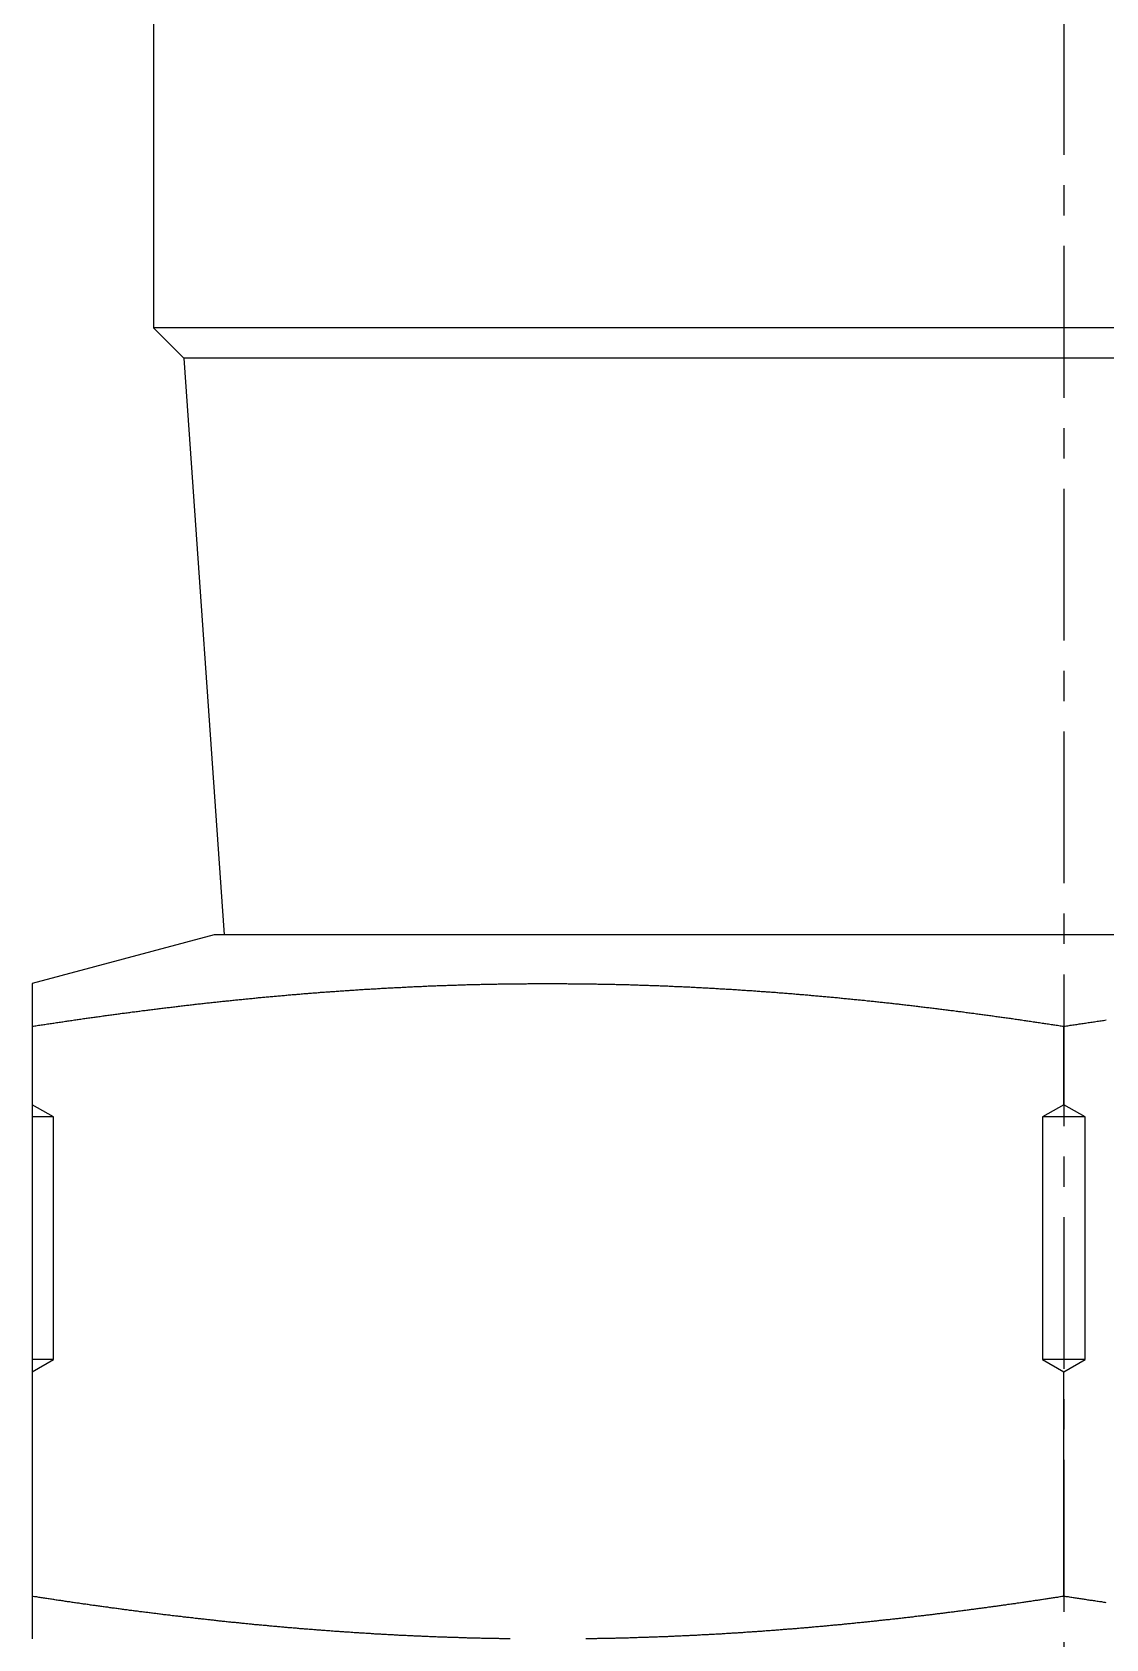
# Model space of a CAD drawing. Extents: x -6 to 107, y -15 to 86.
# Drawn here: x 88.33 to 97.18, y 10.18 to 23.41 of the extents above; entities that cross this region are included whole.
import ezdxf

# ---------------------------------------------------------------- set-up
doc = ezdxf.new("R2010")
doc.units = 0
doc.linetypes.add('CENTER', pattern=[2, 1.25, -0.25, 0.25, -0.25])
doc.layers.get('0').update_dxf_attribs({"linetype": 'CONTINUOUS'})
doc.layers.add('CENTER', color=1, linetype='CENTER')

msp = doc.modelspace()

# ---------------------------------------------------------------- linework, layer by layer
at = {"color": 7, "linetype": 'CONTINUOUS'}
for p, q in [((89.331, 23.978), (89.331, 20.978)), ((104.331, 20.978), (89.331, 20.978)), ((89.331, 20.978), (89.581, 20.728)), ((89.581, 20.728), (89.913, 15.978)), ((104.081, 20.728), (89.581, 20.728)), ((89.831, 15.978), (88.331, 15.576)), ((103.831, 15.978), (89.831, 15.978)), ((88.331, 15.576), (88.331, 10.178)), ((96.831, 14.578), (96.831, 15.224)), ((88.507, 14.478), (88.331, 14.578)), ((96.831, 14.578), (96.655, 14.478)), ((97.007, 14.478), (96.831, 14.578)), ((88.507, 14.478), (88.331, 14.478)), ((88.507, 12.478), (88.507, 14.478)), ((97.007, 14.478), (96.655, 14.478)), ((96.655, 14.478), (96.655, 12.478)), ((97.007, 12.478), (97.007, 14.478)), ((88.331, 12.378), (88.507, 12.478)), ((88.507, 12.478), (88.331, 12.478)), ((97.007, 12.478), (96.655, 12.478)), ((96.655, 12.478), (96.831, 12.378)), ((96.831, 12.378), (97.007, 12.478)), ((96.831, 10.528), (96.831, 12.378))]:
    msp.add_line(p, q, dxfattribs=at)
at = {"color": 7}
for points in [[(88.331, 15.224, 0), (88.341, 15.225, 0), (88.352, 15.227, 0), (88.362, 15.229, 0), (88.373, 15.23, 0), (88.383, 15.232, 0), (88.394, 15.234, 0), (88.404, 15.235, 0), (88.415, 15.237, 0), (88.426, 15.238, 0), (88.436, 15.24, 0), (88.447, 15.242, 0), (88.457, 15.243, 0), (88.468, 15.245, 0), (88.478, 15.246, 0), (88.489, 15.248, 0), (88.5, 15.25, 0), (88.51, 15.251, 0), (88.521, 15.253, 0), (88.531, 15.254, 0), (88.542, 15.256, 0), (88.552, 15.258, 0), (88.563, 15.259, 0), (88.574, 15.261, 0), (88.584, 15.262, 0), (88.595, 15.264, 0), (88.605, 15.265, 0), (88.616, 15.267, 0), (88.626, 15.268, 0), (88.637, 15.27, 0), (88.648, 15.271, 0), (88.658, 15.273, 0), (88.669, 15.274, 0), (88.679, 15.276, 0), (88.69, 15.278, 0), (88.701, 15.279, 0), (88.711, 15.281, 0), (88.722, 15.282, 0), (88.732, 15.284, 0), (88.743, 15.285, 0), (88.753, 15.287, 0), (88.764, 15.288, 0), (88.775, 15.29, 0), (88.785, 15.291, 0), (88.796, 15.293, 0), (88.806, 15.294, 0), (88.817, 15.296, 0), (88.827, 15.297, 0), (88.838, 15.299, 0), (88.849, 15.3, 0), (88.859, 15.302, 0), (88.87, 15.303, 0), (88.88, 15.305, 0), (88.891, 15.306, 0), (88.901, 15.307, 0), (88.912, 15.309, 0), (88.923, 15.31, 0), (88.933, 15.312, 0), (88.944, 15.313, 0), (88.954, 15.315, 0), (88.965, 15.316, 0), (88.976, 15.318, 0), (88.986, 15.319, 0), (88.997, 15.321, 0), (89.007, 15.322, 0), (89.018, 15.323, 0), (89.029, 15.325, 0), (89.039, 15.326, 0), (89.05, 15.328, 0), (89.06, 15.329, 0), (89.071, 15.331, 0), (89.082, 15.332, 0), (89.092, 15.333, 0), (89.103, 15.335, 0), (89.113, 15.336, 0), (89.124, 15.338, 0), (89.135, 15.339, 0), (89.145, 15.34, 0), (89.156, 15.342, 0), (89.166, 15.343, 0), (89.177, 15.344, 0), (89.188, 15.346, 0), (89.198, 15.347, 0), (89.209, 15.349, 0), (89.219, 15.35, 0), (89.23, 15.351, 0), (89.24, 15.353, 0), (89.251, 15.354, 0), (89.262, 15.355, 0), (89.272, 15.357, 0), (89.283, 15.358, 0), (89.293, 15.359, 0), (89.304, 15.361, 0), (89.315, 15.362, 0), (89.325, 15.363, 0), (89.336, 15.365, 0), (89.347, 15.366, 0), (89.357, 15.367, 0), (89.368, 15.369, 0), (89.378, 15.37, 0), (89.389, 15.371, 0), (89.4, 15.373, 0), (89.41, 15.374, 0), (89.421, 15.375, 0), (89.431, 15.377, 0), (89.442, 15.378, 0), (89.453, 15.379, 0), (89.463, 15.38, 0), (89.474, 15.382, 0), (89.484, 15.383, 0), (89.495, 15.384, 0), (89.506, 15.385, 0), (89.516, 15.387, 0), (89.527, 15.388, 0), (89.537, 15.389, 0), (89.548, 15.39, 0), (89.559, 15.392, 0), (89.569, 15.393, 0), (89.58, 15.394, 0), (89.591, 15.395, 0), (89.601, 15.397, 0), (89.612, 15.398, 0), (89.622, 15.399, 0), (89.633, 15.4, 0), (89.644, 15.402, 0), (89.654, 15.403, 0), (89.665, 15.404, 0), (89.675, 15.405, 0), (89.686, 15.406, 0), (89.697, 15.408, 0), (89.707, 15.409, 0), (89.718, 15.41, 0), (89.728, 15.411, 0), (89.739, 15.412, 0), (89.75, 15.414, 0), (89.76, 15.415, 0), (89.771, 15.416, 0), (89.782, 15.417, 0), (89.792, 15.418, 0), (89.803, 15.419, 0), (89.814, 15.421, 0), (89.824, 15.422, 0), (89.835, 15.423, 0), (89.845, 15.424, 0), (89.856, 15.425, 0), (89.867, 15.426, 0), (89.877, 15.427, 0), (89.888, 15.428, 0), (89.898, 15.43, 0), (89.909, 15.431, 0), (89.92, 15.432, 0), (89.93, 15.433, 0), (89.941, 15.434, 0), (89.952, 15.435, 0), (89.962, 15.436, 0), (89.973, 15.437, 0), (89.984, 15.438, 0), (89.994, 15.44, 0), (90.005, 15.441, 0), (90.015, 15.442, 0), (90.026, 15.443, 0), (90.037, 15.444, 0), (90.047, 15.445, 0), (90.058, 15.446, 0), (90.069, 15.447, 0), (90.079, 15.448, 0), (90.09, 15.449, 0), (90.1, 15.45, 0), (90.111, 15.451, 0), (90.122, 15.452, 0), (90.132, 15.454, 0), (90.143, 15.454, 0), (90.154, 15.456, 0), (90.164, 15.457, 0), (90.175, 15.458, 0), (90.186, 15.459, 0), (90.196, 15.46, 0), (90.207, 15.461, 0), (90.217, 15.462, 0), (90.228, 15.463, 0), (90.239, 15.464, 0), (90.249, 15.465, 0), (90.26, 15.466, 0), (90.271, 15.467, 0), (90.281, 15.468, 0), (90.292, 15.469, 0), (90.302, 15.47, 0), (90.313, 15.47, 0), (90.324, 15.472, 0), (90.335, 15.473, 0), (90.345, 15.473, 0), (90.356, 15.474, 0), (90.366, 15.475, 0), (90.377, 15.476, 0), (90.388, 15.477, 0), (90.398, 15.478, 0), (90.409, 15.479, 0), (90.42, 15.48, 0), (90.43, 15.481, 0), (90.441, 15.482, 0), (90.451, 15.483, 0), (90.462, 15.484, 0), (90.473, 15.485, 0), (90.484, 15.486, 0), (90.494, 15.486, 0), (90.505, 15.487, 0), (90.515, 15.488, 0), (90.526, 15.489, 0), (90.537, 15.49, 0), (90.547, 15.491, 0), (90.558, 15.492, 0), (90.569, 15.493, 0), (90.579, 15.493, 0), (90.59, 15.494, 0), (90.601, 15.495, 0), (90.611, 15.496, 0), (90.622, 15.497, 0), (90.633, 15.498, 0), (90.643, 15.499, 0), (90.654, 15.499, 0), (90.665, 15.5, 0), (90.675, 15.501, 0), (90.686, 15.502, 0), (90.697, 15.503, 0), (90.707, 15.504, 0), (90.718, 15.504, 0), (90.728, 15.505, 0), (90.739, 15.506, 0), (90.75, 15.507, 0), (90.76, 15.508, 0), (90.771, 15.508, 0), (90.782, 15.509, 0), (90.792, 15.51, 0), (90.803, 15.511, 0), (90.814, 15.511, 0), (90.824, 15.512, 0), (90.835, 15.513, 0), (90.846, 15.514, 0), (90.856, 15.514, 0), (90.867, 15.515, 0), (90.878, 15.516, 0), (90.888, 15.517, 0), (90.899, 15.517, 0), (90.91, 15.518, 0), (90.92, 15.519, 0), (90.931, 15.52, 0), (90.942, 15.52, 0), (90.952, 15.521, 0), (90.963, 15.522, 0), (90.974, 15.523, 0), (90.984, 15.523, 0), (90.995, 15.524, 0), (91.006, 15.525, 0), (91.016, 15.525, 0), (91.027, 15.526, 0), (91.038, 15.527, 0), (91.048, 15.527, 0), (91.059, 15.528, 0), (91.07, 15.529, 0), (91.08, 15.529, 0), (91.091, 15.53, 0), (91.102, 15.531, 0), (91.112, 15.531, 0), (91.123, 15.532, 0), (91.134, 15.533, 0), (91.144, 15.533, 0), (91.155, 15.534, 0), (91.166, 15.534, 0), (91.176, 15.535, 0), (91.187, 15.536, 0), (91.198, 15.536, 0), (91.208, 15.537, 0), (91.219, 15.537, 0), (91.23, 15.538, 0), (91.24, 15.539, 0), (91.251, 15.539, 0), (91.262, 15.54, 0), (91.272, 15.54, 0), (91.283, 15.541, 0), (91.294, 15.541, 0), (91.304, 15.542, 0), (91.315, 15.543, 0), (91.326, 15.543, 0), (91.336, 15.544, 0), (91.347, 15.544, 0), (91.358, 15.545, 0), (91.368, 15.545, 0), (91.379, 15.546, 0), (91.39, 15.546, 0), (91.4, 15.547, 0), (91.411, 15.547, 0), (91.422, 15.548, 0), (91.432, 15.549, 0), (91.443, 15.549, 0), (91.454, 15.55, 0), (91.464, 15.55, 0), (91.475, 15.551, 0), (91.486, 15.551, 0), (91.496, 15.552, 0), (91.507, 15.552, 0), (91.518, 15.553, 0), (91.528, 15.553, 0), (91.539, 15.553, 0), (91.55, 15.554, 0), (91.56, 15.554, 0), (91.571, 15.555, 0), (91.582, 15.555, 0), (91.593, 15.556, 0), (91.603, 15.556, 0), (91.614, 15.556, 0), (91.624, 15.557, 0), (91.635, 15.557, 0), (91.646, 15.558, 0), (91.656, 15.558, 0), (91.667, 15.559, 0), (91.678, 15.559, 0), (91.689, 15.559, 0), (91.699, 15.56, 0), (91.71, 15.56, 0), (91.721, 15.561, 0), (91.731, 15.561, 0), (91.742, 15.561, 0), (91.753, 15.562, 0), (91.763, 15.562, 0), (91.774, 15.562, 0), (91.785, 15.563, 0), (91.795, 15.563, 0), (91.806, 15.563, 0), (91.817, 15.564, 0), (91.827, 15.564, 0), (91.838, 15.565, 0), (91.849, 15.565, 0), (91.859, 15.565, 0), (91.87, 15.566, 0), (91.881, 15.566, 0), (91.891, 15.566, 0), (91.902, 15.566, 0), (91.913, 15.567, 0), (91.924, 15.567, 0), (91.934, 15.567, 0), (91.945, 15.568, 0), (91.956, 15.568, 0), (91.966, 15.568, 0), (91.977, 15.569, 0), (91.988, 15.569, 0), (91.998, 15.569, 0), (92.009, 15.569, 0), (92.02, 15.569, 0), (92.03, 15.57, 0), (92.041, 15.57, 0), (92.052, 15.57, 0), (92.062, 15.57, 0), (92.073, 15.571, 0), (92.084, 15.571, 0), (92.094, 15.571, 0), (92.105, 15.571, 0), (92.116, 15.572, 0), (92.126, 15.572, 0), (92.137, 15.572, 0), (92.148, 15.572, 0), (92.159, 15.572, 0), (92.169, 15.573, 0), (92.18, 15.573, 0), (92.191, 15.573, 0), (92.201, 15.573, 0), (92.212, 15.573, 0), (92.223, 15.573, 0), (92.233, 15.574, 0), (92.244, 15.574, 0), (92.255, 15.574, 0), (92.265, 15.574, 0), (92.276, 15.574, 0), (92.287, 15.574, 0), (92.297, 15.575, 0), (92.308, 15.575, 0), (92.319, 15.575, 0), (92.329, 15.575, 0), (92.34, 15.575, 0), (92.351, 15.575, 0), (92.362, 15.575, 0), (92.372, 15.575, 0), (92.383, 15.575, 0), (92.394, 15.575, 0), (92.404, 15.575, 0), (92.415, 15.576, 0), (92.426, 15.576, 0), (92.436, 15.576, 0), (92.447, 15.576, 0), (92.458, 15.576, 0), (92.468, 15.576, 0), (92.479, 15.576, 0), (92.49, 15.576, 0), (92.501, 15.576, 0), (92.511, 15.576, 0), (92.522, 15.576, 0), (92.532, 15.576, 0), (92.543, 15.576, 0), (92.554, 15.576, 0), (92.565, 15.576, 0), (92.575, 15.576, 0), (92.586, 15.576, 0), (92.597, 15.576, 0), (92.607, 15.576, 0), (92.618, 15.576, 0), (92.629, 15.576, 0), (92.639, 15.576, 0), (92.65, 15.576, 0), (92.661, 15.576, 0), (92.671, 15.576, 0), (92.682, 15.576, 0), (92.693, 15.576, 0), (92.704, 15.576, 0), (92.714, 15.576, 0), (92.725, 15.576, 0), (92.736, 15.576, 0), (92.746, 15.575, 0), (92.757, 15.575, 0), (92.768, 15.575, 0), (92.778, 15.575, 0), (92.789, 15.575, 0), (92.8, 15.575, 0), (92.81, 15.575, 0), (92.821, 15.575, 0), (92.832, 15.575, 0), (92.842, 15.575, 0), (92.853, 15.575, 0), (92.864, 15.574, 0), (92.874, 15.574, 0), (92.885, 15.574, 0), (92.896, 15.574, 0), (92.906, 15.574, 0), (92.917, 15.574, 0), (92.928, 15.574, 0), (92.939, 15.573, 0), (92.949, 15.573, 0), (92.96, 15.573, 0), (92.971, 15.573, 0), (92.981, 15.573, 0), (92.992, 15.572, 0), (93.003, 15.572, 0), (93.013, 15.572, 0), (93.024, 15.572, 0), (93.035, 15.572, 0), (93.045, 15.572, 0), (93.056, 15.571, 0), (93.067, 15.571, 0), (93.077, 15.571, 0), (93.088, 15.571, 0), (93.099, 15.57, 0), (93.109, 15.57, 0), (93.12, 15.57, 0), (93.131, 15.57, 0), (93.141, 15.569, 0), (93.152, 15.569, 0), (93.163, 15.569, 0), (93.174, 15.569, 0), (93.184, 15.568, 0), (93.195, 15.568, 0), (93.206, 15.568, 0), (93.216, 15.568, 0), (93.227, 15.567, 0), (93.238, 15.567, 0), (93.248, 15.567, 0), (93.259, 15.566, 0), (93.27, 15.566, 0), (93.28, 15.566, 0), (93.291, 15.566, 0), (93.302, 15.565, 0), (93.312, 15.565, 0), (93.323, 15.565, 0), (93.334, 15.564, 0), (93.344, 15.564, 0), (93.355, 15.563, 0), (93.366, 15.563, 0), (93.376, 15.563, 0), (93.387, 15.562, 0), (93.398, 15.562, 0), (93.409, 15.562, 0), (93.419, 15.561, 0), (93.43, 15.561, 0), (93.441, 15.561, 0), (93.451, 15.56, 0), (93.462, 15.56, 0), (93.473, 15.559, 0), (93.483, 15.559, 0), (93.494, 15.559, 0), (93.505, 15.558, 0), (93.515, 15.558, 0), (93.526, 15.557, 0), (93.537, 15.557, 0), (93.547, 15.557, 0), (93.558, 15.556, 0), (93.569, 15.556, 0), (93.579, 15.555, 0), (93.59, 15.555, 0), (93.601, 15.554, 0), (93.611, 15.554, 0), (93.622, 15.553, 0), (93.633, 15.553, 0), (93.644, 15.553, 0), (93.654, 15.552, 0), (93.665, 15.552, 0), (93.675, 15.551, 0), (93.686, 15.551, 0), (93.697, 15.55, 0), (93.707, 15.55, 0), (93.718, 15.549, 0), (93.729, 15.549, 0), (93.74, 15.548, 0), (93.75, 15.548, 0), (93.761, 15.547, 0), (93.772, 15.546, 0), (93.782, 15.546, 0), (93.793, 15.546, 0), (93.804, 15.545, 0), (93.814, 15.544, 0), (93.825, 15.544, 0), (93.836, 15.543, 0), (93.846, 15.543, 0), (93.857, 15.542, 0), (93.868, 15.542, 0), (93.878, 15.541, 0), (93.889, 15.54, 0), (93.9, 15.54, 0), (93.91, 15.539, 0), (93.921, 15.539, 0), (93.932, 15.538, 0), (93.942, 15.537, 0), (93.953, 15.537, 0), (93.964, 15.536, 0), (93.974, 15.536, 0), (93.985, 15.535, 0), (93.996, 15.534, 0), (94.006, 15.534, 0), (94.017, 15.533, 0), (94.028, 15.533, 0), (94.038, 15.532, 0), (94.049, 15.531, 0), (94.06, 15.531, 0), (94.07, 15.53, 0), (94.081, 15.529, 0), (94.092, 15.529, 0), (94.102, 15.528, 0), (94.113, 15.527, 0), (94.124, 15.527, 0), (94.134, 15.526, 0), (94.145, 15.525, 0), (94.156, 15.525, 0), (94.166, 15.524, 0), (94.177, 15.523, 0), (94.188, 15.523, 0), (94.198, 15.522, 0), (94.209, 15.521, 0), (94.22, 15.52, 0), (94.23, 15.52, 0), (94.241, 15.519, 0), (94.252, 15.518, 0), (94.262, 15.518, 0), (94.273, 15.517, 0), (94.284, 15.516, 0), (94.294, 15.515, 0), (94.305, 15.514, 0), (94.316, 15.514, 0), (94.326, 15.513, 0), (94.337, 15.512, 0), (94.347, 15.511, 0), (94.358, 15.511, 0), (94.369, 15.51, 0), (94.379, 15.509, 0), (94.39, 15.508, 0), (94.401, 15.508, 0), (94.411, 15.507, 0), (94.422, 15.506, 0), (94.433, 15.505, 0), (94.443, 15.504, 0), (94.454, 15.504, 0), (94.465, 15.503, 0), (94.475, 15.502, 0), (94.486, 15.501, 0), (94.497, 15.5, 0), (94.507, 15.499, 0), (94.518, 15.499, 0), (94.529, 15.498, 0), (94.539, 15.497, 0), (94.55, 15.496, 0), (94.561, 15.495, 0), (94.571, 15.494, 0), (94.582, 15.493, 0), (94.593, 15.493, 0), (94.603, 15.492, 0), (94.614, 15.491, 0), (94.624, 15.49, 0), (94.635, 15.489, 0), (94.646, 15.488, 0), (94.656, 15.487, 0), (94.667, 15.486, 0), (94.678, 15.486, 0), (94.688, 15.485, 0), (94.699, 15.484, 0), (94.71, 15.483, 0), (94.72, 15.482, 0), (94.731, 15.481, 0), (94.742, 15.48, 0), (94.752, 15.479, 0), (94.763, 15.478, 0), (94.773, 15.477, 0), (94.784, 15.476, 0), (94.795, 15.475, 0), (94.805, 15.474, 0), (94.816, 15.473, 0), (94.827, 15.473, 0), (94.837, 15.472, 0), (94.848, 15.47, 0), (94.859, 15.47, 0), (94.869, 15.469, 0), (94.88, 15.468, 0), (94.891, 15.467, 0), (94.901, 15.466, 0), (94.912, 15.465, 0), (94.922, 15.464, 0), (94.933, 15.463, 0), (94.944, 15.462, 0), (94.954, 15.461, 0), (94.965, 15.46, 0), (94.976, 15.459, 0), (94.986, 15.458, 0), (94.997, 15.457, 0), (95.008, 15.456, 0), (95.018, 15.454, 0), (95.029, 15.454, 0), (95.04, 15.452, 0), (95.05, 15.451, 0), (95.061, 15.45, 0), (95.071, 15.449, 0), (95.082, 15.448, 0), (95.093, 15.447, 0), (95.103, 15.446, 0), (95.114, 15.445, 0), (95.125, 15.444, 0), (95.135, 15.443, 0), (95.146, 15.442, 0), (95.156, 15.441, 0), (95.167, 15.44, 0), (95.178, 15.439, 0), (95.188, 15.438, 0), (95.199, 15.436, 0), (95.21, 15.435, 0), (95.22, 15.434, 0), (95.231, 15.433, 0), (95.242, 15.432, 0), (95.252, 15.431, 0), (95.263, 15.43, 0), (95.273, 15.428, 0), (95.284, 15.427, 0), (95.295, 15.426, 0), (95.305, 15.425, 0), (95.316, 15.424, 0), (95.326, 15.423, 0), (95.337, 15.422, 0), (95.348, 15.421, 0), (95.358, 15.419, 0), (95.369, 15.418, 0), (95.38, 15.417, 0), (95.39, 15.416, 0), (95.401, 15.415, 0), (95.412, 15.414, 0), (95.422, 15.412, 0), (95.433, 15.411, 0), (95.443, 15.41, 0), (95.454, 15.409, 0), (95.465, 15.408, 0), (95.475, 15.406, 0), (95.486, 15.405, 0), (95.496, 15.404, 0), (95.507, 15.403, 0), (95.518, 15.402, 0), (95.528, 15.4, 0), (95.539, 15.399, 0), (95.549, 15.398, 0), (95.56, 15.397, 0), (95.571, 15.395, 0), (95.581, 15.394, 0), (95.592, 15.393, 0), (95.603, 15.392, 0), (95.613, 15.39, 0), (95.624, 15.389, 0), (95.634, 15.388, 0), (95.645, 15.387, 0), (95.656, 15.385, 0), (95.666, 15.384, 0), (95.677, 15.383, 0), (95.688, 15.382, 0), (95.698, 15.38, 0), (95.709, 15.379, 0), (95.719, 15.378, 0), (95.73, 15.377, 0), (95.74, 15.375, 0), (95.751, 15.374, 0), (95.762, 15.373, 0), (95.772, 15.371, 0), (95.783, 15.37, 0), (95.793, 15.369, 0), (95.804, 15.367, 0), (95.815, 15.366, 0), (95.825, 15.365, 0), (95.836, 15.363, 0), (95.847, 15.362, 0), (95.857, 15.361, 0), (95.868, 15.359, 0), (95.878, 15.358, 0), (95.889, 15.357, 0), (95.9, 15.355, 0), (95.91, 15.354, 0), (95.921, 15.353, 0), (95.931, 15.351, 0), (95.942, 15.35, 0), (95.953, 15.349, 0), (95.963, 15.347, 0), (95.974, 15.346, 0), (95.984, 15.345, 0), (95.995, 15.343, 0), (96.005, 15.342, 0), (96.016, 15.34, 0), (96.027, 15.339, 0), (96.037, 15.338, 0), (96.048, 15.336, 0), (96.058, 15.335, 0), (96.069, 15.333, 0), (96.08, 15.332, 0), (96.09, 15.331, 0), (96.101, 15.329, 0), (96.112, 15.328, 0), (96.122, 15.326, 0), (96.133, 15.325, 0), (96.143, 15.323, 0), (96.154, 15.322, 0), (96.164, 15.321, 0), (96.175, 15.319, 0), (96.186, 15.318, 0), (96.196, 15.316, 0), (96.207, 15.315, 0), (96.217, 15.313, 0), (96.228, 15.312, 0), (96.239, 15.31, 0), (96.249, 15.309, 0), (96.26, 15.307, 0), (96.27, 15.306, 0), (96.281, 15.305, 0), (96.291, 15.303, 0), (96.302, 15.302, 0), (96.313, 15.3, 0), (96.323, 15.299, 0), (96.334, 15.297, 0), (96.344, 15.296, 0), (96.355, 15.294, 0), (96.365, 15.293, 0), (96.376, 15.291, 0), (96.387, 15.29, 0), (96.397, 15.288, 0), (96.408, 15.287, 0), (96.418, 15.285, 0), (96.429, 15.284, 0), (96.44, 15.282, 0), (96.45, 15.281, 0), (96.461, 15.279, 0), (96.471, 15.278, 0), (96.482, 15.276, 0), (96.493, 15.274, 0), (96.503, 15.273, 0), (96.514, 15.271, 0), (96.524, 15.27, 0), (96.535, 15.268, 0), (96.545, 15.267, 0), (96.556, 15.265, 0), (96.567, 15.264, 0), (96.577, 15.262, 0), (96.588, 15.261, 0), (96.598, 15.259, 0), (96.609, 15.258, 0), (96.619, 15.256, 0), (96.63, 15.254, 0), (96.641, 15.253, 0), (96.651, 15.251, 0), (96.662, 15.25, 0), (96.672, 15.248, 0), (96.683, 15.246, 0), (96.693, 15.245, 0), (96.704, 15.243, 0), (96.714, 15.242, 0), (96.725, 15.24, 0), (96.736, 15.238, 0), (96.746, 15.237, 0), (96.757, 15.235, 0), (96.767, 15.234, 0), (96.778, 15.232, 0), (96.788, 15.23, 0), (96.799, 15.229, 0), (96.809, 15.227, 0), (96.82, 15.225, 0), (96.831, 15.224, 0)], [(96.831, 15.224, 0), (96.841, 15.225, 0), (96.852, 15.227, 0), (96.862, 15.229, 0), (96.873, 15.23, 0), (96.883, 15.232, 0), (96.894, 15.234, 0), (96.904, 15.235, 0), (96.915, 15.237, 0), (96.926, 15.238, 0), (96.936, 15.24, 0), (96.947, 15.242, 0), (96.957, 15.243, 0), (96.968, 15.245, 0), (96.978, 15.246, 0), (96.989, 15.248, 0), (97, 15.25, 0), (97.01, 15.251, 0), (97.021, 15.253, 0), (97.031, 15.254, 0), (97.042, 15.256, 0), (97.052, 15.258, 0), (97.063, 15.259, 0), (97.074, 15.261, 0), (97.084, 15.262, 0), (97.095, 15.264, 0), (97.105, 15.265, 0), (97.116, 15.267, 0), (97.126, 15.268, 0), (97.137, 15.27, 0), (97.148, 15.271, 0), (97.158, 15.273, 0), (97.169, 15.274, 0), (97.179, 15.276, 0)], [(92.27, 10.178, 0), (92.26, 10.178, 0), (92.251, 10.178, 0), (92.241, 10.178, 0), (92.232, 10.179, 0), (92.222, 10.179, 0), (92.213, 10.179, 0), (92.203, 10.179, 0), (92.194, 10.179, 0), (92.184, 10.179, 0), (92.175, 10.18, 0), (92.165, 10.18, 0), (92.156, 10.18, 0), (92.146, 10.18, 0), (92.136, 10.18, 0), (92.127, 10.18, 0), (92.117, 10.181, 0), (92.108, 10.181, 0), (92.098, 10.181, 0), (92.089, 10.181, 0), (92.079, 10.181, 0), (92.07, 10.181, 0), (92.06, 10.182, 0), (92.051, 10.182, 0), (92.041, 10.182, 0), (92.032, 10.182, 0), (92.022, 10.183, 0), (92.013, 10.183, 0), (92.003, 10.183, 0), (91.993, 10.183, 0), (91.984, 10.184, 0), (91.974, 10.184, 0), (91.965, 10.184, 0), (91.955, 10.184, 0), (91.946, 10.184, 0), (91.936, 10.185, 0), (91.927, 10.185, 0), (91.917, 10.185, 0), (91.908, 10.186, 0), (91.898, 10.186, 0), (91.889, 10.186, 0), (91.879, 10.186, 0), (91.87, 10.187, 0), (91.86, 10.187, 0), (91.85, 10.187, 0), (91.841, 10.188, 0), (91.831, 10.188, 0), (91.822, 10.188, 0), (91.812, 10.188, 0), (91.803, 10.189, 0), (91.793, 10.189, 0), (91.784, 10.189, 0), (91.774, 10.19, 0), (91.765, 10.19, 0), (91.755, 10.19, 0), (91.746, 10.191, 0), (91.736, 10.191, 0), (91.727, 10.191, 0), (91.717, 10.192, 0), (91.707, 10.192, 0), (91.698, 10.192, 0), (91.688, 10.193, 0), (91.679, 10.193, 0), (91.669, 10.193, 0), (91.66, 10.194, 0), (91.65, 10.194, 0), (91.641, 10.194, 0), (91.631, 10.195, 0), (91.622, 10.195, 0), (91.612, 10.196, 0), (91.603, 10.196, 0), (91.593, 10.197, 0), (91.584, 10.197, 0), (91.574, 10.197, 0), (91.564, 10.198, 0), (91.555, 10.198, 0), (91.545, 10.198, 0), (91.536, 10.199, 0), (91.526, 10.199, 0), (91.517, 10.2, 0), (91.507, 10.2, 0), (91.498, 10.201, 0), (91.488, 10.201, 0), (91.479, 10.201, 0), (91.469, 10.202, 0), (91.46, 10.202, 0), (91.45, 10.203, 0), (91.441, 10.203, 0), (91.431, 10.204, 0), (91.422, 10.204, 0), (91.412, 10.205, 0), (91.403, 10.205, 0), (91.393, 10.206, 0), (91.383, 10.206, 0), (91.374, 10.206, 0), (91.364, 10.207, 0), (91.355, 10.207, 0), (91.345, 10.208, 0), (91.336, 10.208, 0), (91.326, 10.209, 0), (91.317, 10.209, 0), (91.307, 10.21, 0), (91.298, 10.21, 0), (91.288, 10.211, 0), (91.279, 10.211, 0), (91.269, 10.212, 0), (91.26, 10.212, 0), (91.25, 10.213, 0), (91.241, 10.213, 0), (91.231, 10.214, 0), (91.222, 10.214, 0), (91.212, 10.215, 0), (91.203, 10.216, 0), (91.193, 10.216, 0), (91.183, 10.217, 0), (91.174, 10.217, 0), (91.164, 10.218, 0), (91.155, 10.218, 0), (91.145, 10.219, 0), (91.136, 10.22, 0), (91.126, 10.22, 0), (91.117, 10.221, 0), (91.107, 10.221, 0), (91.098, 10.222, 0), (91.088, 10.222, 0), (91.079, 10.223, 0), (91.069, 10.224, 0), (91.06, 10.224, 0), (91.05, 10.225, 0), (91.041, 10.225, 0), (91.031, 10.226, 0), (91.022, 10.227, 0), (91.012, 10.227, 0), (91.003, 10.228, 0), (90.993, 10.228, 0), (90.984, 10.229, 0), (90.974, 10.23, 0), (90.965, 10.23, 0), (90.955, 10.231, 0), (90.945, 10.232, 0), (90.936, 10.232, 0), (90.926, 10.233, 0), (90.917, 10.233, 0), (90.907, 10.234, 0), (90.898, 10.235, 0), (90.888, 10.236, 0), (90.879, 10.236, 0), (90.869, 10.237, 0), (90.86, 10.238, 0), (90.85, 10.238, 0), (90.841, 10.239, 0), (90.831, 10.239, 0), (90.822, 10.24, 0), (90.812, 10.241, 0), (90.803, 10.242, 0), (90.793, 10.242, 0), (90.784, 10.243, 0), (90.774, 10.244, 0), (90.765, 10.244, 0), (90.755, 10.245, 0), (90.746, 10.246, 0), (90.736, 10.246, 0), (90.727, 10.247, 0), (90.717, 10.248, 0), (90.708, 10.249, 0), (90.698, 10.249, 0), (90.689, 10.25, 0), (90.679, 10.251, 0), (90.67, 10.252, 0), (90.66, 10.252, 0), (90.651, 10.253, 0), (90.641, 10.254, 0), (90.632, 10.255, 0), (90.622, 10.255, 0), (90.612, 10.256, 0), (90.603, 10.257, 0), (90.594, 10.258, 0), (90.584, 10.258, 0), (90.575, 10.259, 0), (90.565, 10.26, 0), (90.555, 10.261, 0), (90.546, 10.261, 0), (90.537, 10.262, 0), (90.527, 10.263, 0), (90.517, 10.264, 0), (90.508, 10.265, 0), (90.499, 10.265, 0), (90.489, 10.266, 0), (90.48, 10.267, 0), (90.47, 10.268, 0), (90.46, 10.269, 0), (90.451, 10.27, 0), (90.441, 10.27, 0), (90.432, 10.271, 0), (90.422, 10.272, 0), (90.413, 10.273, 0), (90.403, 10.274, 0), (90.394, 10.274, 0), (90.384, 10.275, 0), (90.375, 10.276, 0), (90.365, 10.277, 0), (90.356, 10.278, 0), (90.346, 10.279, 0), (90.337, 10.28, 0), (90.327, 10.28, 0), (90.318, 10.281, 0), (90.308, 10.282, 0), (90.299, 10.283, 0), (90.289, 10.284, 0), (90.28, 10.285, 0), (90.27, 10.286, 0), (90.261, 10.287, 0), (90.251, 10.287, 0), (90.242, 10.288, 0), (90.233, 10.289, 0), (90.223, 10.29, 0), (90.213, 10.291, 0), (90.204, 10.292, 0), (90.195, 10.293, 0), (90.185, 10.294, 0), (90.175, 10.294, 0), (90.166, 10.295, 0), (90.156, 10.296, 0), (90.147, 10.297, 0), (90.138, 10.298, 0), (90.128, 10.299, 0), (90.118, 10.3, 0), (90.109, 10.301, 0), (90.1, 10.302, 0), (90.09, 10.303, 0), (90.081, 10.304, 0), (90.071, 10.305, 0), (90.062, 10.306, 0), (90.052, 10.307, 0), (90.043, 10.308, 0), (90.033, 10.309, 0), (90.024, 10.309, 0), (90.014, 10.31, 0), (90.005, 10.312, 0), (89.995, 10.312, 0), (89.986, 10.313, 0), (89.976, 10.314, 0), (89.967, 10.315, 0), (89.957, 10.316, 0), (89.948, 10.317, 0), (89.938, 10.318, 0), (89.929, 10.319, 0), (89.919, 10.32, 0), (89.91, 10.321, 0), (89.9, 10.322, 0), (89.891, 10.323, 0), (89.881, 10.324, 0), (89.872, 10.325, 0), (89.862, 10.326, 0), (89.853, 10.327, 0), (89.843, 10.328, 0), (89.834, 10.329, 0), (89.824, 10.331, 0), (89.815, 10.332, 0), (89.805, 10.332, 0), (89.796, 10.334, 0), (89.787, 10.335, 0), (89.777, 10.336, 0), (89.767, 10.337, 0), (89.758, 10.338, 0), (89.749, 10.339, 0), (89.739, 10.34, 0), (89.73, 10.341, 0), (89.72, 10.342, 0), (89.711, 10.343, 0), (89.701, 10.344, 0), (89.692, 10.345, 0), (89.682, 10.346, 0), (89.673, 10.347, 0), (89.663, 10.348, 0), (89.654, 10.35, 0), (89.644, 10.351, 0), (89.635, 10.352, 0), (89.625, 10.353, 0), (89.616, 10.354, 0), (89.606, 10.355, 0), (89.597, 10.356, 0), (89.588, 10.357, 0), (89.578, 10.358, 0), (89.569, 10.359, 0), (89.559, 10.361, 0), (89.55, 10.362, 0), (89.54, 10.363, 0), (89.531, 10.364, 0), (89.521, 10.365, 0), (89.512, 10.366, 0), (89.502, 10.367, 0), (89.493, 10.368, 0), (89.483, 10.369, 0), (89.474, 10.371, 0), (89.464, 10.372, 0), (89.455, 10.373, 0), (89.445, 10.374, 0), (89.436, 10.375, 0), (89.427, 10.376, 0), (89.417, 10.377, 0), (89.407, 10.379, 0), (89.398, 10.38, 0), (89.389, 10.381, 0), (89.379, 10.382, 0), (89.37, 10.383, 0), (89.36, 10.384, 0), (89.351, 10.386, 0), (89.341, 10.387, 0), (89.332, 10.388, 0), (89.322, 10.389, 0), (89.313, 10.39, 0), (89.303, 10.392, 0), (89.294, 10.393, 0), (89.284, 10.394, 0), (89.275, 10.395, 0), (89.266, 10.396, 0), (89.256, 10.398, 0), (89.247, 10.399, 0), (89.237, 10.4, 0), (89.228, 10.401, 0), (89.218, 10.402, 0), (89.209, 10.404, 0), (89.199, 10.405, 0), (89.19, 10.406, 0), (89.18, 10.407, 0), (89.171, 10.409, 0), (89.162, 10.41, 0), (89.152, 10.411, 0), (89.143, 10.412, 0), (89.133, 10.413, 0), (89.124, 10.415, 0), (89.114, 10.416, 0), (89.105, 10.417, 0), (89.095, 10.418, 0), (89.086, 10.42, 0), (89.076, 10.421, 0), (89.067, 10.422, 0), (89.058, 10.424, 0), (89.048, 10.425, 0), (89.039, 10.426, 0), (89.029, 10.427, 0), (89.02, 10.428, 0), (89.01, 10.43, 0), (89.001, 10.431, 0), (88.991, 10.432, 0), (88.982, 10.434, 0), (88.972, 10.435, 0), (88.963, 10.436, 0), (88.954, 10.438, 0), (88.944, 10.439, 0), (88.935, 10.44, 0), (88.925, 10.441, 0), (88.916, 10.443, 0), (88.906, 10.444, 0), (88.897, 10.445, 0), (88.887, 10.447, 0), (88.878, 10.448, 0), (88.868, 10.449, 0), (88.859, 10.451, 0), (88.85, 10.452, 0), (88.84, 10.453, 0), (88.831, 10.454, 0), (88.821, 10.456, 0), (88.812, 10.457, 0), (88.802, 10.459, 0), (88.793, 10.46, 0), (88.784, 10.461, 0), (88.774, 10.463, 0), (88.765, 10.464, 0), (88.755, 10.465, 0), (88.746, 10.467, 0), (88.736, 10.468, 0), (88.727, 10.469, 0), (88.717, 10.471, 0), (88.708, 10.472, 0), (88.698, 10.473, 0), (88.689, 10.475, 0), (88.68, 10.476, 0), (88.67, 10.477, 0), (88.661, 10.479, 0), (88.651, 10.48, 0), (88.642, 10.482, 0), (88.632, 10.483, 0), (88.623, 10.484, 0), (88.614, 10.486, 0), (88.604, 10.487, 0), (88.595, 10.489, 0), (88.585, 10.49, 0), (88.576, 10.491, 0), (88.566, 10.493, 0), (88.557, 10.494, 0), (88.547, 10.495, 0), (88.538, 10.497, 0), (88.529, 10.498, 0), (88.519, 10.5, 0), (88.51, 10.501, 0), (88.5, 10.502, 0), (88.491, 10.504, 0), (88.481, 10.505, 0), (88.472, 10.507, 0), (88.463, 10.508, 0), (88.453, 10.51, 0), (88.444, 10.511, 0), (88.434, 10.512, 0), (88.425, 10.514, 0), (88.415, 10.515, 0), (88.406, 10.517, 0), (88.397, 10.518, 0), (88.387, 10.52, 0), (88.378, 10.521, 0), (88.368, 10.523, 0), (88.359, 10.524, 0), (88.35, 10.525, 0), (88.34, 10.527, 0), (88.331, 10.528, 0)], [(96.831, 10.528, 0), (96.822, 10.527, 0), (96.813, 10.526, 0), (96.804, 10.524, 0), (96.796, 10.523, 0), (96.787, 10.522, 0), (96.778, 10.52, 0), (96.769, 10.519, 0), (96.761, 10.518, 0), (96.752, 10.516, 0), (96.743, 10.515, 0), (96.734, 10.514, 0), (96.726, 10.512, 0), (96.717, 10.511, 0), (96.708, 10.51, 0), (96.699, 10.508, 0), (96.691, 10.507, 0), (96.682, 10.506, 0), (96.673, 10.504, 0), (96.664, 10.503, 0), (96.656, 10.502, 0), (96.647, 10.5, 0), (96.638, 10.499, 0), (96.629, 10.498, 0), (96.621, 10.496, 0), (96.612, 10.495, 0), (96.603, 10.494, 0), (96.594, 10.493, 0), (96.585, 10.491, 0), (96.577, 10.49, 0), (96.568, 10.489, 0), (96.559, 10.487, 0), (96.55, 10.486, 0), (96.542, 10.485, 0), (96.533, 10.483, 0), (96.524, 10.482, 0), (96.515, 10.481, 0), (96.507, 10.48, 0), (96.498, 10.478, 0), (96.489, 10.477, 0), (96.48, 10.476, 0), (96.472, 10.475, 0), (96.463, 10.473, 0), (96.454, 10.472, 0), (96.445, 10.471, 0), (96.436, 10.47, 0), (96.428, 10.468, 0), (96.419, 10.467, 0), (96.41, 10.466, 0), (96.401, 10.465, 0), (96.393, 10.463, 0), (96.384, 10.462, 0), (96.375, 10.461, 0), (96.366, 10.46, 0), (96.358, 10.458, 0), (96.349, 10.457, 0), (96.34, 10.456, 0), (96.331, 10.455, 0), (96.323, 10.453, 0), (96.314, 10.452, 0), (96.305, 10.451, 0), (96.296, 10.45, 0), (96.287, 10.448, 0), (96.279, 10.447, 0), (96.27, 10.446, 0), (96.261, 10.445, 0), (96.252, 10.444, 0), (96.244, 10.442, 0), (96.235, 10.441, 0), (96.226, 10.44, 0), (96.217, 10.439, 0), (96.209, 10.438, 0), (96.2, 10.436, 0), (96.191, 10.435, 0), (96.182, 10.434, 0), (96.173, 10.433, 0), (96.165, 10.432, 0), (96.156, 10.431, 0), (96.147, 10.429, 0), (96.138, 10.428, 0), (96.129, 10.427, 0), (96.121, 10.426, 0), (96.112, 10.425, 0), (96.103, 10.423, 0), (96.094, 10.422, 0), (96.086, 10.421, 0), (96.077, 10.42, 0), (96.068, 10.419, 0), (96.059, 10.418, 0), (96.05, 10.416, 0), (96.042, 10.415, 0), (96.033, 10.414, 0), (96.024, 10.413, 0), (96.015, 10.412, 0), (96.007, 10.411, 0), (95.998, 10.409, 0), (95.989, 10.408, 0), (95.98, 10.407, 0), (95.972, 10.406, 0), (95.963, 10.405, 0), (95.954, 10.404, 0), (95.945, 10.403, 0), (95.936, 10.402, 0), (95.928, 10.4, 0), (95.919, 10.399, 0), (95.91, 10.398, 0), (95.901, 10.397, 0), (95.892, 10.396, 0), (95.884, 10.395, 0), (95.875, 10.394, 0), (95.866, 10.393, 0), (95.857, 10.392, 0), (95.849, 10.39, 0), (95.84, 10.389, 0), (95.831, 10.388, 0), (95.822, 10.387, 0), (95.813, 10.386, 0), (95.805, 10.385, 0), (95.796, 10.384, 0), (95.787, 10.383, 0), (95.778, 10.382, 0), (95.769, 10.381, 0), (95.761, 10.38, 0), (95.752, 10.378, 0), (95.743, 10.377, 0), (95.734, 10.376, 0), (95.725, 10.375, 0), (95.717, 10.374, 0), (95.708, 10.373, 0), (95.699, 10.372, 0), (95.69, 10.371, 0), (95.681, 10.37, 0), (95.673, 10.369, 0), (95.664, 10.368, 0), (95.655, 10.367, 0), (95.646, 10.366, 0), (95.638, 10.365, 0), (95.629, 10.364, 0), (95.62, 10.363, 0), (95.611, 10.361, 0), (95.602, 10.361, 0), (95.594, 10.359, 0), (95.585, 10.358, 0), (95.576, 10.357, 0), (95.567, 10.356, 0), (95.558, 10.355, 0), (95.55, 10.354, 0), (95.541, 10.353, 0), (95.532, 10.352, 0), (95.523, 10.351, 0), (95.514, 10.35, 0), (95.506, 10.349, 0), (95.497, 10.348, 0), (95.488, 10.347, 0), (95.479, 10.346, 0), (95.47, 10.345, 0), (95.462, 10.344, 0), (95.453, 10.343, 0), (95.444, 10.342, 0), (95.435, 10.341, 0), (95.426, 10.34, 0), (95.418, 10.339, 0), (95.409, 10.338, 0), (95.4, 10.337, 0), (95.391, 10.336, 0), (95.382, 10.335, 0), (95.374, 10.335, 0), (95.365, 10.334, 0), (95.356, 10.333, 0), (95.347, 10.332, 0), (95.338, 10.331, 0), (95.33, 10.33, 0), (95.321, 10.329, 0), (95.312, 10.328, 0), (95.303, 10.327, 0), (95.294, 10.326, 0), (95.286, 10.325, 0), (95.277, 10.324, 0), (95.268, 10.323, 0), (95.259, 10.322, 0), (95.25, 10.321, 0), (95.242, 10.32, 0), (95.233, 10.319, 0), (95.224, 10.318, 0), (95.215, 10.318, 0), (95.206, 10.317, 0), (95.198, 10.316, 0), (95.189, 10.315, 0), (95.18, 10.314, 0), (95.171, 10.313, 0), (95.162, 10.312, 0), (95.153, 10.311, 0), (95.145, 10.31, 0), (95.136, 10.309, 0), (95.127, 10.309, 0), (95.118, 10.308, 0), (95.109, 10.307, 0), (95.101, 10.306, 0), (95.092, 10.305, 0), (95.083, 10.304, 0), (95.074, 10.303, 0), (95.065, 10.302, 0), (95.056, 10.301, 0), (95.048, 10.301, 0), (95.039, 10.3, 0), (95.03, 10.299, 0), (95.021, 10.298, 0), (95.013, 10.297, 0), (95.004, 10.296, 0), (94.995, 10.295, 0), (94.986, 10.295, 0), (94.977, 10.294, 0), (94.968, 10.293, 0), (94.96, 10.292, 0), (94.951, 10.291, 0), (94.942, 10.29, 0), (94.933, 10.29, 0), (94.924, 10.289, 0), (94.915, 10.288, 0), (94.907, 10.287, 0), (94.898, 10.286, 0), (94.889, 10.285, 0), (94.88, 10.285, 0), (94.871, 10.284, 0), (94.863, 10.283, 0), (94.854, 10.282, 0), (94.845, 10.281, 0), (94.836, 10.281, 0), (94.827, 10.28, 0), (94.819, 10.279, 0), (94.81, 10.278, 0), (94.801, 10.277, 0), (94.792, 10.277, 0), (94.783, 10.276, 0), (94.774, 10.275, 0), (94.766, 10.274, 0), (94.757, 10.274, 0), (94.748, 10.273, 0), (94.739, 10.272, 0), (94.73, 10.271, 0), (94.722, 10.27, 0), (94.713, 10.27, 0), (94.704, 10.269, 0), (94.695, 10.268, 0), (94.686, 10.267, 0), (94.677, 10.267, 0), (94.668, 10.266, 0), (94.66, 10.265, 0), (94.651, 10.264, 0), (94.642, 10.264, 0), (94.633, 10.263, 0), (94.624, 10.262, 0), (94.616, 10.261, 0), (94.607, 10.261, 0), (94.598, 10.26, 0), (94.589, 10.259, 0), (94.58, 10.259, 0), (94.572, 10.258, 0), (94.563, 10.257, 0), (94.554, 10.257, 0), (94.545, 10.256, 0), (94.536, 10.255, 0), (94.527, 10.254, 0), (94.519, 10.254, 0), (94.51, 10.253, 0), (94.501, 10.252, 0), (94.492, 10.252, 0), (94.483, 10.251, 0), (94.474, 10.25, 0), (94.466, 10.249, 0), (94.457, 10.249, 0), (94.448, 10.248, 0), (94.439, 10.248, 0), (94.43, 10.247, 0), (94.421, 10.246, 0), (94.412, 10.245, 0), (94.404, 10.245, 0), (94.395, 10.244, 0), (94.386, 10.244, 0), (94.377, 10.243, 0), (94.368, 10.242, 0), (94.36, 10.242, 0), (94.351, 10.241, 0), (94.342, 10.24, 0), (94.333, 10.24, 0), (94.324, 10.239, 0), (94.315, 10.238, 0), (94.307, 10.238, 0), (94.298, 10.237, 0), (94.289, 10.237, 0), (94.28, 10.236, 0), (94.271, 10.235, 0), (94.262, 10.235, 0), (94.254, 10.234, 0), (94.245, 10.233, 0), (94.236, 10.233, 0), (94.227, 10.232, 0), (94.218, 10.232, 0), (94.209, 10.231, 0), (94.201, 10.23, 0), (94.192, 10.23, 0), (94.183, 10.229, 0), (94.174, 10.229, 0), (94.165, 10.228, 0), (94.156, 10.228, 0), (94.147, 10.227, 0), (94.139, 10.226, 0), (94.13, 10.226, 0), (94.121, 10.225, 0), (94.112, 10.225, 0), (94.103, 10.224, 0), (94.094, 10.224, 0), (94.086, 10.223, 0), (94.077, 10.223, 0), (94.068, 10.222, 0), (94.059, 10.222, 0), (94.05, 10.221, 0), (94.041, 10.22, 0), (94.033, 10.22, 0), (94.024, 10.219, 0), (94.015, 10.219, 0), (94.006, 10.218, 0), (93.997, 10.218, 0), (93.988, 10.217, 0), (93.98, 10.217, 0), (93.971, 10.216, 0), (93.962, 10.216, 0), (93.953, 10.215, 0), (93.944, 10.215, 0), (93.935, 10.214, 0), (93.927, 10.214, 0), (93.918, 10.213, 0), (93.909, 10.213, 0), (93.9, 10.212, 0), (93.891, 10.212, 0), (93.882, 10.211, 0), (93.874, 10.211, 0), (93.865, 10.21, 0), (93.856, 10.21, 0), (93.847, 10.21, 0), (93.838, 10.209, 0), (93.829, 10.209, 0), (93.82, 10.208, 0), (93.812, 10.208, 0), (93.803, 10.207, 0), (93.794, 10.207, 0), (93.785, 10.206, 0), (93.776, 10.206, 0), (93.767, 10.206, 0), (93.758, 10.205, 0), (93.75, 10.205, 0), (93.741, 10.204, 0), (93.732, 10.204, 0), (93.723, 10.203, 0), (93.714, 10.203, 0), (93.706, 10.203, 0), (93.697, 10.202, 0), (93.688, 10.202, 0), (93.679, 10.201, 0), (93.67, 10.201, 0), (93.661, 10.2, 0), (93.652, 10.2, 0), (93.644, 10.2, 0), (93.635, 10.199, 0), (93.626, 10.199, 0), (93.617, 10.198, 0), (93.608, 10.198, 0), (93.599, 10.198, 0), (93.591, 10.197, 0), (93.582, 10.197, 0), (93.573, 10.197, 0), (93.564, 10.196, 0), (93.555, 10.196, 0), (93.546, 10.196, 0), (93.537, 10.195, 0), (93.528, 10.195, 0), (93.52, 10.194, 0), (93.511, 10.194, 0), (93.502, 10.194, 0), (93.493, 10.194, 0), (93.484, 10.193, 0), (93.475, 10.193, 0), (93.467, 10.193, 0), (93.458, 10.192, 0), (93.449, 10.192, 0), (93.44, 10.191, 0), (93.431, 10.191, 0), (93.422, 10.191, 0), (93.413, 10.191, 0), (93.405, 10.19, 0), (93.396, 10.19, 0), (93.387, 10.19, 0), (93.378, 10.189, 0), (93.369, 10.189, 0), (93.36, 10.189, 0), (93.352, 10.188, 0), (93.343, 10.188, 0), (93.334, 10.188, 0), (93.325, 10.188, 0), (93.316, 10.187, 0), (93.307, 10.187, 0), (93.298, 10.187, 0), (93.29, 10.187, 0), (93.281, 10.186, 0), (93.272, 10.186, 0), (93.263, 10.186, 0), (93.254, 10.186, 0), (93.245, 10.185, 0), (93.237, 10.185, 0), (93.228, 10.185, 0), (93.219, 10.185, 0), (93.21, 10.184, 0), (93.201, 10.184, 0), (93.192, 10.184, 0), (93.183, 10.184, 0), (93.174, 10.184, 0), (93.166, 10.183, 0), (93.157, 10.183, 0), (93.148, 10.183, 0), (93.139, 10.183, 0), (93.13, 10.182, 0), (93.121, 10.182, 0), (93.112, 10.182, 0), (93.104, 10.182, 0), (93.095, 10.182, 0), (93.086, 10.181, 0), (93.077, 10.181, 0), (93.068, 10.181, 0), (93.059, 10.181, 0), (93.051, 10.181, 0), (93.042, 10.181, 0), (93.033, 10.18, 0), (93.024, 10.18, 0), (93.015, 10.18, 0), (93.006, 10.18, 0), (92.997, 10.18, 0), (92.989, 10.18, 0), (92.98, 10.179, 0), (92.971, 10.179, 0), (92.962, 10.179, 0), (92.953, 10.179, 0), (92.944, 10.179, 0), (92.936, 10.179, 0), (92.927, 10.179, 0), (92.918, 10.178, 0), (92.909, 10.178, 0), (92.9, 10.178, 0), (92.891, 10.178, 0)], [(97.18, 10.476, 0), (97.17, 10.477, 0), (97.161, 10.479, 0), (97.151, 10.48, 0), (97.142, 10.482, 0), (97.132, 10.483, 0), (97.123, 10.484, 0), (97.114, 10.486, 0), (97.104, 10.487, 0), (97.095, 10.489, 0), (97.085, 10.49, 0), (97.076, 10.491, 0), (97.066, 10.493, 0), (97.057, 10.494, 0), (97.047, 10.495, 0), (97.038, 10.497, 0), (97.029, 10.498, 0), (97.019, 10.5, 0), (97.01, 10.501, 0), (97, 10.502, 0), (96.991, 10.504, 0), (96.981, 10.505, 0), (96.972, 10.507, 0), (96.963, 10.508, 0), (96.953, 10.51, 0), (96.944, 10.511, 0), (96.934, 10.512, 0), (96.925, 10.514, 0), (96.915, 10.515, 0), (96.906, 10.517, 0), (96.897, 10.518, 0), (96.887, 10.52, 0), (96.878, 10.521, 0), (96.868, 10.523, 0), (96.859, 10.524, 0), (96.85, 10.525, 0), (96.84, 10.527, 0), (96.831, 10.528, 0)]]:
    msp.add_polyline3d(points, dxfattribs=at)
at = {"layer": 'CENTER', "color": 1, "linetype": 'CENTER'}
msp.add_line((96.831, 53.652), (96.831, -2.822), dxfattribs=at)

doc.saveas('drawing.dxf')
